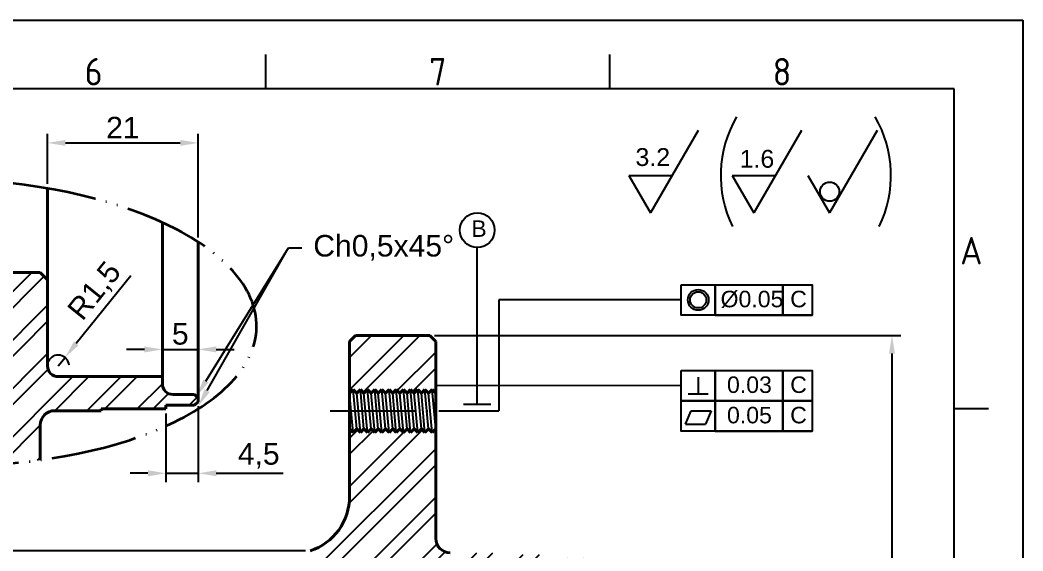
# Model space of a CAD drawing. Header units: millimetres. Extents: x 2452 to 2855, y 1106 to 1391.
# Drawn here: x 2715 to 2854.7, y 1317.4 to 1391.3 of the extents above; entities that cross this region are included whole.
import ezdxf
from ezdxf import colors
from ezdxf.entities.mleader import LeaderData, LeaderLine
from ezdxf.enums import TextEntityAlignment as Align
from ezdxf.math import Vec2, Vec3

# ---------------------------------------------------------------- set-up
doc = ezdxf.new("R2010")
doc.units = ezdxf.units.MM
doc.linetypes.add('ACAD_ISO04W100', pattern=[30, 24, -3, 0, -3])
doc.linetypes.add('ACAD_ISO05W100', pattern=[33, 24, -3, 0, -3, 0, -3])
for name, color, linetype, lineweight in [('AM_0', 7, 'Continuous', 40), ('AM_4', 1, 'ACAD_ISO04W100', 25), ('AM_5', 3, 'Continuous', 25), ('AM_BOR', 2, 'ACAD_ISO05W100', 35)]:
    doc.layers.add(name, color=color, linetype=linetype, lineweight=lineweight)
doc.styles.add('ACISOTS', font='isocp.shx', dxfattribs={"height": 1})
doc.styles.get("Standard").update_dxf_attribs({"font": 'arial.ttf'})
doc.dimstyles.new('ISO-25', dxfattribs={"dimtxt": 3, "dimasz": 2.5, "dimexe": 1.25, "dimexo": 0.625, "dimtad": 1, "dimtxsty": 'Standard', "dimcen": 2.5, "dimadec": 0, "dimazin": 0, "dimtfac": 1, "dimtmove": 0, "dimatfit": 3, "dimfxl": 1, "dimarcsym": 0})
pattern_1 = [(45, (0, 0), (-3.367596045400933, 3.367596045400933), []), (45, (2.245065, 0), (-3.367596045400933, 3.367596045400933), [])]

# ---------------------------------------------------------------- blocks, each defined once
blk = doc.blocks.new('A3 ZTL')
for p, q in [((401.174168297453, 280.8219178082171), (19.56947162426601, 280.8219178082171)), ((401.174168297453, 9.784735812133079), (401.174168297453, 280.8219178082171))]:
    blk.add_line(p, q)
at = {"layer": 'AM_BOR', "color": 135, "linetype": 'Continuous', "lineweight": 25}
for p, q in [((0, 290.6066536203501), (410.9589041095861, 290.6066536203501)), ((410.9589041095861, 290.6066536203501), (410.9589041095861, 5.684341886080801e-14))]:
    blk.add_line(p, q, dxfattribs=at)
at = {"layer": 'AM_BOR', "color": 135, "lineweight": 25}
for p, q in [((303.326810176123, 280.8219178082171), (303.326810176123, 285.7142857142836)), ((352.250489236788, 280.8219178082171), (352.250489236788, 285.7142857142836)), ((406.0665362035195, 235.3228962817988), (401.174168297453, 235.3228962817988))]:
    blk.add_line(p, q, dxfattribs=at)
at = {"layer": 'AM_BOR', "color": 135, "lineweight": 25, "style": 'ACISOTS'}
for s, p in [('6', (278.8649706457905, 283.2681017612505)), ('7', (327.7886497064555, 283.2681017612505)), ('8', (376.7123287671206, 283.2681017612505)), ('A', (403.6203522504863, 257.8277886497048))]:
    blk.add_text(s, height=3.9138943248532, dxfattribs=at).set_placement(p, align=Align.MIDDLE)
blk = doc.blocks.new('*D13')
at = {"layer": 'AM_5', "color": 0, "lineweight": -2, "transparency": 16777216}
for p, q in [((2772.759024188513, 1347.361160013738), (2837.743720526103, 1347.361160013738)), ((2836.493720526103, 1344.861160013738), (2836.493720526103, 1228.861160013738)), ((2772.759024188513, 1226.361160013738), (2837.743720526103, 1226.361160013738))]:
    blk.add_line(p, q, dxfattribs=at)
at = {"layer": 'AM_5', "color": 0, "transparency": 16777216}
for points in [[(2836.077053859436, 1344.861160013738), (2836.910387192769, 1344.861160013738), (2836.493720526103, 1347.361160013738)], [(2836.077053859436, 1228.861160013738), (2836.910387192769, 1228.861160013738), (2836.493720526103, 1226.361160013738)]]:
    blk.add_solid(points, dxfattribs=at)
at = {"layer": 'Defpoints', "color": 0, "transparency": 16777216}
for p in [(2772.134024188513, 1347.361160013738), (2772.134024188513, 1226.361160013738), (2836.493720526103, 1226.361160013738)]:
    blk.add_point(p, dxfattribs=at)
at = {"layer": 'AM_5', "color": 0, "transparency": 16777216, "insert": (2834.253099789404, 1286.861160013739), "char_height": 3, "attachment_point": 5, "rotation": 90}
blk.add_mtext('%%c121', dxfattribs=at)
blk = doc.blocks.new('*D19')
at = {"layer": 'AM_5', "color": 0, "lineweight": -2, "transparency": 16777216}
for p, q in [((2739.845204563664, 1337.524410595565), (2739.845204563664, 1326.931301717774)), ((2735.345204563664, 1336.524410595565), (2735.345204563664, 1326.931301717774)), ((2732.845204563664, 1328.181301717774), (2730.345204563664, 1328.181301717774)), ((2735.345204563664, 1328.181301717774), (2739.845204563664, 1328.181301717774)), ((2742.345204563664, 1328.181301717774), (2751.700252312641, 1328.181301717774))]:
    blk.add_line(p, q, dxfattribs=at)
at = {"layer": 'AM_5', "color": 0, "transparency": 16777216}
for points in [[(2732.845204563664, 1328.59796838444), (2732.845204563664, 1327.764635051107), (2735.345204563664, 1328.181301717774)], [(2742.345204563664, 1328.59796838444), (2742.345204563664, 1327.764635051107), (2739.845204563664, 1328.181301717774)]]:
    blk.add_solid(points, dxfattribs=at)
at = {"layer": 'Defpoints', "color": 0, "transparency": 16777216}
for p in [(2735.345204563664, 1337.149410595565), (2739.845204563664, 1338.149410595565), (2739.845204563664, 1328.181301717774)]:
    blk.add_point(p, dxfattribs=at)
at = {"layer": 'AM_5', "color": 0, "transparency": 16777216, "insert": (2748.272728438153, 1330.603027502221), "char_height": 3, "attachment_point": 5}
blk.add_mtext('4,5', dxfattribs=at)
blk = doc.blocks.new('*D20')
at = {"layer": 'AM_5', "color": 0, "lineweight": -2, "transparency": 16777216}
for p, q in [((2734.845204563664, 1346.060568623089), (2734.845204563664, 1346.685568623089)), ((2739.845204563664, 1346.060568623089), (2739.845204563664, 1346.685568623089)), ((2732.345204563664, 1345.435568623089), (2729.845204563664, 1345.435568623089)), ((2734.845204563664, 1345.435568623089), (2739.845204563664, 1345.435568623089)), ((2742.345204563664, 1345.435568623089), (2744.845204563664, 1345.435568623089))]:
    blk.add_line(p, q, dxfattribs=at)
at = {"layer": 'AM_5', "color": 0, "transparency": 16777216}
for points in [[(2732.345204563664, 1345.852235289756), (2732.345204563664, 1345.018901956422), (2734.845204563664, 1345.435568623089)], [(2742.345204563664, 1345.852235289756), (2742.345204563664, 1345.018901956422), (2739.845204563664, 1345.435568623089)]]:
    blk.add_solid(points, dxfattribs=at)
at = {"layer": 'Defpoints', "color": 0, "transparency": 16777216}
for p in [(2734.845204563664, 1345.435568623089), (2739.845204563664, 1345.435568623089), (2739.845204563664, 1345.435568623089)]:
    blk.add_point(p, dxfattribs=at)
at = {"layer": 'AM_5', "color": 0, "transparency": 16777216, "insert": (2737.345204563664, 1347.586148432093), "char_height": 3, "attachment_point": 5}
blk.add_mtext('5', dxfattribs=at)
blk = doc.blocks.new('*D21')
at = {"layer": 'AM_5', "color": 0, "lineweight": -2, "transparency": 16777216}
for p, q in [((2718.845204563664, 1368.486945026835), (2718.845204563664, 1375.454133148532)), ((2739.845204563664, 1361.02903003112), (2739.845204563664, 1375.454133148532)), ((2721.345204563664, 1374.204133148532), (2737.345204563664, 1374.204133148532))]:
    blk.add_line(p, q, dxfattribs=at)
at = {"layer": 'AM_5', "color": 0, "transparency": 16777216}
for points in [[(2721.345204563664, 1374.620799815198), (2721.345204563664, 1373.787466481865), (2718.845204563664, 1374.204133148532)], [(2737.345204563664, 1374.620799815198), (2737.345204563664, 1373.787466481865), (2739.845204563664, 1374.204133148532)]]:
    blk.add_solid(points, dxfattribs=at)
at = {"layer": 'Defpoints', "color": 0, "transparency": 16777216}
for p in [(2739.845204563664, 1374.204133148532), (2718.845204563664, 1367.861945026835), (2739.845204563664, 1360.40403003112)]:
    blk.add_point(p, dxfattribs=at)
at = {"layer": 'AM_5', "color": 0, "transparency": 16777216, "insert": (2729.345204563664, 1376.335272302693), "char_height": 3, "attachment_point": 5}
blk.add_mtext('21', dxfattribs=at)
blk = doc.blocks.new('*D29')
at = {"layer": 'AM_5', "color": 0, "lineweight": -2, "transparency": 16777216}
for p, q in [((2754.809024188513, 1317.361160013739), (2683.606081336921, 1317.361160013739)), ((2684.856081336921, 1258.861160013738), (2684.856081336921, 1314.861160013739)), ((2754.809024188513, 1256.361160013738), (2683.606081336921, 1256.361160013738))]:
    blk.add_line(p, q, dxfattribs=at)
at = {"layer": 'AM_5', "color": 0, "transparency": 16777216}
for points in [[(2684.439414670255, 1314.861160013739), (2685.272748003588, 1314.861160013739), (2684.856081336921, 1317.361160013739)], [(2684.439414670255, 1258.861160013738), (2685.272748003588, 1258.861160013738), (2684.856081336921, 1256.361160013738)]]:
    blk.add_solid(points, dxfattribs=at)
at = {"layer": 'Defpoints', "color": 0, "transparency": 16777216}
for p in [(2684.856081336921, 1317.361160013739), (2755.434024188513, 1317.361160013739), (2755.434024188513, 1256.361160013738)]:
    blk.add_point(p, dxfattribs=at)
at = {"layer": 'AM_5', "color": 0, "transparency": 16777216, "insert": (2682.615460600222, 1286.861160013739), "char_height": 3, "attachment_point": 5, "rotation": 90}
blk.add_mtext('%%c61', dxfattribs=at)
blk = doc.blocks.new('*D36')
at = {"layer": 'AM_5', "color": 0, "lineweight": -2, "transparency": 16777216}
for p, q in [((2730.440938854546, 1355.697705218697), (2722.852622275349, 1346.265956186299)), ((2720.345204563665, 1343.149410595565), (2721.285486205546, 1344.31811519209))]:
    blk.add_line(p, q, dxfattribs=at)
blk.add_arc((2720.345204563665, 1343.149410595565), 1.499999999999091, 3.435089729365956, 156.1267585362012, dxfattribs=at)
at = {"layer": 'AM_5', "color": 0, "transparency": 16777216}
blk.add_solid([(2722.527982109647, 1346.527145531267), (2723.177262441051, 1346.004766841332), (2721.285486205546, 1344.31811519209)], dxfattribs=at)
at = {"layer": 'Defpoints', "color": 0, "transparency": 16777216}
for p in [(2721.285486205546, 1344.31811519209), (2720.345204563665, 1343.149410595565)]:
    blk.add_point(p, dxfattribs=at)
at = {"layer": 'AM_5', "color": 0, "transparency": 16777216, "insert": (2725.538710657519, 1353.477669086765), "char_height": 3, "attachment_point": 5, "rotation": 51.18157265695805}
blk.add_mtext('R1,5', dxfattribs=at)

msp = doc.modelspace()

# ---------------------------------------------------------------- hatches: boundary and pattern name
at = {"layer": 'AM_5'}
h = msp.add_hatch(dxfattribs=at)
h.set_pattern_fill('ANSI32', color=256, scale=0.5)
h.set_pattern_definition(pattern_1)
edge = h.paths.add_edge_path()
edge.add_line((2718.845204563664, 1355.149410595565), (2717.845204563664, 1356.149647241218))
edge.add_line((2717.845204563664, 1356.149647241218), (2670.345204563664, 1356.149647241218))
edge.add_line((2670.345204563664, 1356.149647241218), (2668.095204563664, 1353.899410595565))
edge.add_line((2668.095204563664, 1353.899410595565), (2663.307084779016, 1353.899410595565))
edge.add_line((2663.307084779016, 1353.899410595565), (2662.845204563664, 1353.099410595564))
edge.add_line((2662.845204563664, 1353.099410595564), (2662.845204563664, 1348.611290810916))
edge.add_line((2662.845204563664, 1348.611290810916), (2663.645204563664, 1348.149410595565))
edge.add_line((2663.645204563664, 1348.149410595565), (2697.345204563664, 1348.149410595565))
edge.add_arc((2697.345204563664, 1346.649410595565), 1.5, 0, 90, ccw=False)
edge.add_line((2698.845204563664, 1346.649410595565), (2698.845204563664, 1342.149410595565))
edge.add_arc((2698.845204563664, 1340.649410595565), 1.5, 0, 90, ccw=False)
edge.add_line((2700.345204563664, 1340.649410595565), (2700.345204563664, 1336.649410595565))
edge.add_arc((2697.845204563664, 1329.050068518779), 7.999999999999988, 1.141803939619706, 71.79004313571721, ccw=False)
edge.add_ellipse((2704.536427056704, 1349.175639862532), major_axis=(-43.43053529091016, 0.6152758619196869), ratio=0.4595156034791098, start_angle=92.09771949728078, end_angle=108.2173080433056)
edge.add_line((2717.845204563664, 1330.026574561547), (2717.845204563664, 1334.899410595565))
edge.add_arc((2719.845204563664, 1334.899410595565), 2, 90, 180, ccw=False)
edge.add_line((2719.845204563664, 1336.899410595565), (2726.345204563664, 1336.899410595565))
edge.add_line((2726.345204563664, 1336.899410595565), (2726.345204563664, 1337.149410595565))
edge.add_line((2726.345204563664, 1337.149410595565), (2735.345204563664, 1337.149410595565))
edge.add_line((2735.345204563664, 1337.149410595565), (2735.345204563664, 1337.649410595565))
edge.add_line((2735.345204563664, 1337.649410595565), (2739.345204563664, 1337.649410595565))
edge.add_line((2739.345204563664, 1337.649410595565), (2739.845204563664, 1338.149410595565))
edge.add_line((2739.845204563664, 1338.149410595565), (2739.845204563664, 1338.649410595565))
edge.add_line((2739.845204563664, 1338.649410595565), (2739.345204563664, 1339.149410595565))
edge.add_line((2739.345204563664, 1339.149410595565), (2736.345204563664, 1339.149410595565))
edge.add_arc((2736.345204563664, 1340.649410595565), 1.5, 180, 270, ccw=False)
edge.add_line((2734.845204563664, 1340.649410595565), (2734.845204563664, 1341.649410595565))
edge.add_line((2734.845204563664, 1341.649410595565), (2720.345204563664, 1341.649410595565))
edge.add_arc((2720.345204563664, 1343.149410595565), 1.5, 180, 270, ccw=False)
edge.add_line((2718.845204563664, 1343.149410595565), (2718.845204563664, 1355.149410595565))
h.paths.add_polyline_path([(2702.842539788933, 1349.199683935503), (2711.90957569594, 1354.196326323253), (2708.925812767814, 1359.610739344615), (2699.858776860806, 1354.614096956865)], flags=9)
h.paths.add_polyline_path([(2704.678201459231, 1342.292802181183), (2714.424574839049, 1345.783616016262), (2712.340022833559, 1351.603697846749), (2702.59364945374, 1348.112884011669)], flags=24)
h = msp.add_hatch(dxfattribs=at)
h.set_pattern_fill('ANSI32', color=256, scale=0.5)
h.set_pattern_definition(pattern_1)
h.paths.add_polyline_path([(2772.934024188513, 1346.561160013738), (2772.134024188513, 1347.361160013738), (2761.734024188513, 1347.361160013738), (2760.934024188513, 1346.561160013738), (2760.934024188513, 1339.361160013738), (2761.434024188513, 1339.861160013738), (2761.934024188513, 1339.361160013738), (2762.434024188513, 1339.861160013738), (2762.934024188513, 1339.361160013738), (2763.434024188513, 1339.861160013738), (2763.934024188513, 1339.361160013738), (2764.434024188513, 1339.861160013738), (2764.934024188513, 1339.361160013738), (2765.434024188513, 1339.861160013738), (2765.934024188513, 1339.361160013738), (2766.434024188513, 1339.861160013738), (2766.934024188513, 1339.361160013738), (2767.434024188513, 1339.861160013738), (2767.934024188513, 1339.361160013738), (2768.434024188513, 1339.861160013738), (2768.934024188513, 1339.361160013738), (2769.434024188513, 1339.861160013738), (2769.934024188513, 1339.361160013738), (2770.434024188513, 1339.861160013738), (2770.934024188513, 1339.361160013738), (2771.434024188513, 1339.861160013738), (2771.934024188513, 1339.361160013738), (2772.434024188513, 1339.861160013738), (2772.934024188513, 1339.361160013738)])
h.paths.add_polyline_path([(2772.934024188513, 1334.361160013738), (2772.434024188513, 1333.861160013738), (2771.934024188513, 1334.361160013738), (2771.434024188513, 1333.861160013738), (2770.934024188513, 1334.361160013738), (2770.434024188513, 1333.861160013738), (2769.934024188513, 1334.361160013738), (2769.434024188513, 1333.861160013738), (2768.934024188513, 1334.361160013738), (2768.434024188513, 1333.861160013738), (2767.934024188513, 1334.361160013738), (2767.434024188513, 1333.861160013738), (2766.934024188513, 1334.361160013738), (2766.434024188513, 1333.861160013738), (2765.934024188513, 1334.361160013738), (2765.434024188513, 1333.861160013738), (2764.934024188513, 1334.361160013738), (2764.434024188513, 1333.861160013738), (2763.934024188513, 1334.361160013738), (2763.434024188513, 1333.861160013738), (2762.934024188513, 1334.361160013738), (2762.434024188513, 1333.861160013738), (2761.934024188513, 1334.361160013738), (2761.434024188513, 1333.861160013738), (2760.934024188513, 1334.361160013738), (2760.934024188513, 1324.960502090524, -0.3239071714293688), (2755.434024188513, 1317.361160013738), (2755.434024188513, 1313.361160013738, -0.4142135623730951), (2753.934024188513, 1311.861160013738), (2753.934024188513, 1307.361160013738, -0.4142135623730951), (2752.434024188513, 1305.861160013738), (2718.734024188513, 1305.861160013738), (2717.934024188513, 1305.399279798386), (2717.934024188513, 1300.911160013738), (2718.395904403865, 1300.111160013738), (2723.184024188513, 1300.111160013738), (2724.434267123595, 1298.860917078656), (2773.933781312434, 1298.860917078656), (2773.934024188513, 1298.861160013738), (2773.934024188513, 1310.861160013738, -0.4142135623730951), (2775.434024188513, 1312.361160013738), (2789.934024188513, 1312.361160013738), (2789.934024188513, 1313.361160013738, -0.4142135623730964), (2791.434024188513, 1314.861160013738), (2794.434024188513, 1314.861160013738), (2794.934024188513, 1315.361160013738), (2794.934024188513, 1315.861160013738), (2794.434024188513, 1316.361160013738), (2790.434024188513, 1316.361160013738), (2790.434024188513, 1316.861160013738), (2781.434024188513, 1316.861160013738), (2781.434024188513, 1317.111160013738), (2774.934024188513, 1317.111160013738, -0.4142135623730951), (2772.934024188513, 1319.111160013738)])
edge = h.paths.add_edge_path()
edge.add_line((2773.934024188513, 1274.861160013738), (2773.933787598848, 1274.861396659391))
edge.add_line((2773.933787598848, 1274.861396659391), (2724.434260834167, 1274.861396659392))
edge.add_line((2724.434260834167, 1274.861396659392), (2723.184024188513, 1273.611160013738))
edge.add_line((2723.184024188513, 1273.611160013738), (2718.395904403865, 1273.611160013738))
edge.add_line((2718.395904403865, 1273.611160013738), (2717.934024188513, 1272.811160013738))
edge.add_line((2717.934024188513, 1272.811160013738), (2717.934024188513, 1268.32304022909))
edge.add_line((2717.934024188513, 1268.32304022909), (2718.734024188513, 1267.861160013738))
edge.add_line((2718.734024188513, 1267.861160013738), (2752.434024188513, 1267.861160013738))
edge.add_arc((2752.434024188513, 1266.361160013738), 1.5, 0, 90, ccw=False)
edge.add_line((2753.934024188513, 1266.361160013738), (2753.934024188513, 1261.861160013738))
edge.add_arc((2753.934024188513, 1260.361160013738), 1.5, 0, 90, ccw=False)
edge.add_line((2755.434024188513, 1260.361160013738), (2755.434024188513, 1256.361160013738))
edge.add_arc((2752.934024188513, 1248.761817936953), 7.999999999999998, 1.141803939619706, 71.79004313571721, ccw=False)
edge.add_ellipse((2759.625246681553, 1268.887389280706), major_axis=(-43.43053529091016, 0.6152758619196869), ratio=0.4595156034791098, start_angle=92.09771949728078, end_angle=108.2173080433056)
edge.add_line((2772.934024188513, 1249.738323979721), (2772.934024188513, 1254.611160013738))
edge.add_arc((2774.934024188513, 1254.611160013738), 2, 90, 180, ccw=False)
edge.add_line((2774.934024188513, 1256.611160013738), (2781.434024188513, 1256.611160013738))
edge.add_line((2781.434024188513, 1256.611160013738), (2781.434024188513, 1256.861160013738))
edge.add_line((2781.434024188513, 1256.861160013738), (2790.434024188513, 1256.861160013738))
edge.add_line((2790.434024188513, 1256.861160013738), (2790.434024188513, 1257.361160013738))
edge.add_line((2790.434024188513, 1257.361160013738), (2794.434024188513, 1257.361160013738))
edge.add_line((2794.434024188513, 1257.361160013738), (2794.934024188513, 1257.861160013738))
edge.add_line((2794.934024188513, 1257.861160013738), (2794.934024188513, 1258.361160013738))
edge.add_line((2794.934024188513, 1258.361160013738), (2794.434024188513, 1258.861160013738))
edge.add_line((2794.434024188513, 1258.861160013738), (2791.434024188513, 1258.861160013738))
edge.add_arc((2791.434024188513, 1260.361160013738), 1.5, 180, 270, ccw=False)
edge.add_line((2789.934024188513, 1260.361160013738), (2789.934024188513, 1261.361160013738))
edge.add_line((2789.934024188513, 1261.361160013738), (2775.434024188513, 1261.361160013738))
edge.add_arc((2775.434024188513, 1262.861160013738), 1.5, 180, 270, ccw=False)
edge.add_line((2773.934024188513, 1262.861160013738), (2773.934024188513, 1274.861160013738))
edge = h.paths.add_edge_path()
edge.add_ellipse((2759.625246681553, 1268.887389280706), major_axis=(-43.43053529091016, 0.6152758619196869), ratio=0.4595156034791098, start_angle=92.09771949728122, end_angle=108.2173080433056, ccw=False)
edge.add_arc((2752.934024188513, 1248.761817936953), 8, 0, 1.141803939619706, ccw=False)
edge.add_line((2760.934024188513, 1248.761817936953), (2760.934024188513, 1242.111160013738))
edge.add_line((2760.934024188513, 1242.111160013738), (2761.684024188513, 1242.861160013738))
edge.add_line((2761.684024188513, 1242.861160013738), (2762.434024188513, 1242.111160013738))
edge.add_line((2762.434024188513, 1242.111160013738), (2763.184024188513, 1242.861160013738))
edge.add_line((2763.184024188513, 1242.861160013738), (2763.934024188513, 1242.111160013738))
edge.add_line((2763.934024188513, 1242.111160013738), (2764.684024188513, 1242.861160013738))
edge.add_line((2764.684024188513, 1242.861160013738), (2765.434024188513, 1242.111160013738))
edge.add_line((2765.434024188513, 1242.111160013738), (2766.184024188513, 1242.861160013738))
edge.add_line((2766.184024188513, 1242.861160013738), (2766.934024188513, 1242.111160013738))
edge.add_line((2766.934024188513, 1242.111160013738), (2767.684024188513, 1242.861160013738))
edge.add_line((2767.684024188513, 1242.861160013738), (2768.434024188513, 1242.111160013738))
edge.add_line((2768.434024188513, 1242.111160013738), (2769.184024188513, 1242.861160013738))
edge.add_line((2769.184024188513, 1242.861160013738), (2769.934024188513, 1242.111160013738))
edge.add_line((2769.934024188513, 1242.111160013738), (2770.684024188513, 1242.861160013738))
edge.add_line((2770.684024188513, 1242.861160013738), (2771.434024188513, 1242.111160013738))
edge.add_line((2771.434024188513, 1242.111160013738), (2772.184024188513, 1242.861160013738))
edge.add_line((2772.184024188513, 1242.861160013738), (2772.934024188513, 1242.111160013738))
edge.add_line((2772.934024188513, 1242.111160013738), (2772.934024188513, 1249.738323979721))
h.paths.add_polyline_path([(2772.934024188513, 1231.611160013738), (2772.184024188513, 1230.861160013738), (2771.434024188513, 1231.611160013738), (2770.684024188513, 1230.861160013738), (2769.934024188513, 1231.611160013738), (2769.184024188513, 1230.861160013738), (2768.434024188513, 1231.611160013738), (2767.684024188513, 1230.861160013738), (2766.934024188513, 1231.611160013738), (2766.184024188513, 1230.861160013738), (2765.434024188513, 1231.611160013738), (2764.684024188513, 1230.861160013738), (2763.934024188513, 1231.611160013738), (2763.184024188513, 1230.861160013738), (2762.434024188513, 1231.611160013738), (2761.684024188513, 1230.861160013738), (2760.934024188513, 1231.611160013738), (2760.934024188513, 1230.911160013738), (2760.934024188513, 1227.161160013738), (2761.734024188513, 1226.361160013738), (2772.134024188513, 1226.361160013738), (2772.934024188513, 1227.161160013738)])

# ---------------------------------------------------------------- linework, layer by layer
at = {"layer": 'AM_0'}
for p, q in [((2718.845204563664, 1367.861945026835), (2718.845204563664, 1343.149410595565)), ((2734.845204563664, 1363.133530084987), (2734.845204563664, 1340.649410595565)), ((2739.845204563664, 1360.40403003112), (2739.845204563664, 1338.149410595565)), ((2717.845204563664, 1356.149647241218), (2670.345204563664, 1356.149647241218)), ((2717.845204563664, 1356.149647241218), (2718.845204563664, 1355.149410595565)), ((2761.734024188513, 1347.361160013738), (2760.934024188513, 1346.561160013738)), ((2772.134024188513, 1347.361160013738), (2761.734024188513, 1347.361160013738)), ((2772.934024188513, 1346.561160013738), (2772.134024188513, 1347.361160013738)), ((2760.934024188513, 1324.960502090524), (2760.934024188513, 1346.561160013738)), ((2772.934024188513, 1346.561160013738), (2772.934024188513, 1319.111160013738)), ((2720.345204563664, 1341.649410595565), (2734.845204563664, 1341.649410595565)), ((2736.345204563664, 1339.149410595565), (2739.345204563664, 1339.149410595565)), ((2739.345204563664, 1339.149410595565), (2739.845204563664, 1338.649410595565)), ((2761.434024188513, 1339.861160013738), (2760.934024188513, 1339.361160013738)), ((2761.934024188513, 1339.361160013738), (2761.434024188513, 1339.861160013738)), ((2762.434024188513, 1339.861160013738), (2761.934024188513, 1339.361160013738)), ((2762.934024188513, 1339.361160013738), (2762.434024188513, 1339.861160013738)), ((2763.434024188513, 1339.861160013738), (2762.934024188513, 1339.361160013738)), ((2763.934024188513, 1339.361160013738), (2763.434024188513, 1339.861160013738)), ((2764.434024188513, 1339.861160013738), (2763.934024188513, 1339.361160013738)), ((2764.934024188513, 1339.361160013738), (2764.434024188513, 1339.861160013738)), ((2765.434024188513, 1339.861160013738), (2764.934024188513, 1339.361160013738)), ((2765.934024188513, 1339.361160013738), (2765.434024188513, 1339.861160013738)), ((2766.434024188513, 1339.861160013738), (2765.934024188513, 1339.361160013738)), ((2766.934024188513, 1339.361160013738), (2766.434024188513, 1339.861160013738)), ((2767.434024188513, 1339.861160013738), (2766.934024188513, 1339.361160013738)), ((2767.934024188513, 1339.361160013738), (2767.434024188513, 1339.861160013738)), ((2768.434024188513, 1339.861160013738), (2767.934024188513, 1339.361160013738)), ((2768.934024188513, 1339.361160013738), (2768.434024188513, 1339.861160013738)), ((2769.434024188513, 1339.861160013738), (2768.934024188513, 1339.361160013738)), ((2769.934024188513, 1339.361160013738), (2769.434024188513, 1339.861160013738)), ((2770.434024188513, 1339.861160013738), (2769.934024188513, 1339.361160013738)), ((2770.934024188513, 1339.361160013738), (2770.434024188513, 1339.861160013738)), ((2771.434024188513, 1339.861160013738), (2770.934024188513, 1339.361160013738)), ((2771.934024188513, 1339.361160013738), (2771.434024188513, 1339.861160013738)), ((2772.434024188513, 1339.861160013738), (2771.934024188513, 1339.361160013738)), ((2772.934024188513, 1339.361160013738), (2772.434024188513, 1339.861160013738)), ((2726.345204563664, 1337.149410595565), (2735.345204563664, 1337.149410595565)), ((2726.345204563664, 1336.899410595565), (2726.345204563664, 1337.149410595565)), ((2735.345204563664, 1337.649410595565), (2739.345204563664, 1337.649410595565)), ((2735.345204563664, 1337.149410595565), (2735.345204563664, 1337.649410595565)), ((2739.345204563664, 1337.649410595565), (2739.845204563664, 1338.149410595565)), ((2719.845204563664, 1336.899410595565), (2726.345204563664, 1336.899410595565)), ((2717.845204563664, 1334.899410595565), (2717.845204563664, 1330.026574561547)), ((2761.434024188513, 1333.861160013738), (2760.934024188513, 1334.361160013738)), ((2761.934024188513, 1334.361160013738), (2761.434024188513, 1333.861160013738)), ((2762.434024188513, 1333.861160013738), (2761.934024188513, 1334.361160013738)), ((2762.934024188513, 1334.361160013738), (2762.434024188513, 1333.861160013738)), ((2763.434024188513, 1333.861160013738), (2762.934024188513, 1334.361160013738)), ((2763.934024188513, 1334.361160013738), (2763.434024188513, 1333.861160013738)), ((2764.434024188513, 1333.861160013738), (2763.934024188513, 1334.361160013738)), ((2764.934024188513, 1334.361160013738), (2764.434024188513, 1333.861160013738)), ((2765.434024188513, 1333.861160013738), (2764.934024188513, 1334.361160013738)), ((2765.934024188513, 1334.361160013738), (2765.434024188513, 1333.861160013738)), ((2766.434024188513, 1333.861160013738), (2765.934024188513, 1334.361160013738)), ((2766.934024188513, 1334.361160013738), (2766.434024188513, 1333.861160013738)), ((2767.434024188513, 1333.861160013738), (2766.934024188513, 1334.361160013738)), ((2767.934024188513, 1334.361160013738), (2767.434024188513, 1333.861160013738)), ((2768.434024188513, 1333.861160013738), (2767.934024188513, 1334.361160013738)), ((2768.934024188513, 1334.361160013738), (2768.434024188513, 1333.861160013738)), ((2769.434024188513, 1333.861160013738), (2768.934024188513, 1334.361160013738)), ((2769.934024188513, 1334.361160013738), (2769.434024188513, 1333.861160013738)), ((2770.434024188513, 1333.861160013738), (2769.934024188513, 1334.361160013738)), ((2770.934024188513, 1334.361160013738), (2770.434024188513, 1333.861160013738)), ((2771.434024188513, 1333.861160013738), (2770.934024188513, 1334.361160013738)), ((2771.934024188513, 1334.361160013738), (2771.434024188513, 1333.861160013738)), ((2772.434024188513, 1333.861160013738), (2771.934024188513, 1334.361160013738)), ((2772.934024188513, 1334.361160013738), (2772.434024188513, 1333.861160013738))]:
    msp.add_line(p, q, dxfattribs=at)
for centre, radius, start, end in [((2720.345204563664, 1343.149410595565), 1.500000000000007, 180, 270), ((2736.345204563664, 1340.649410595565), 1.500000000000007, 180, 270), ((2719.845204563664, 1334.899410595565), 2.000000000000007, 90, 180), ((2752.934024188513, 1324.960502090524), 7.999999999999992, 288.2099568642862, 0), ((2774.934024188513, 1319.111160013738), 1.999999999999982, 180, 270)]:
    msp.add_arc(centre, radius, start, end, dxfattribs=at)
at = {"layer": 'AM_4', "ltscale": 0.5}
msp.add_line((2758.248874426325, 1336.861160013738), (2781.73910645141, 1336.861160013738), dxfattribs=at)
at = {"layer": 'AM_5'}
for p, q in [((2809.48849240753, 1375.954665021685), (2802.849056687893, 1364.454825021684)), ((2823.867115197622, 1375.954665021685), (2817.227679477985, 1364.454825021684)), ((2834.439673734511, 1375.954665021685), (2827.800238014873, 1364.454825021684)), ((2799.831131360785, 1369.682025021684), (2805.866982015001, 1369.682025021684)), ((2799.831131360785, 1369.682025021684), (2802.849056687893, 1364.454825021684)), ((2814.209754150876, 1369.682025021684), (2820.245604805093, 1369.682025021684)), ((2814.209754150876, 1369.682025021684), (2817.227679477985, 1364.454825021684)), ((2824.782312687765, 1369.682025021684), (2827.800238014873, 1364.454825021684)), ((2778.723285071081, 1337.758764044935), (2778.723285071081, 1359.630591808742)), ((2807.142693227253, 1352.33563719563), (2781.73910645141, 1352.33563719563)), ((2781.73910645141, 1352.33563719563), (2781.73910645141, 1336.861160013738)), ((2811.865188116087, 1350.218242764866), (2821.283585828261, 1350.218242764866)), ((2821.283585828261, 1350.218242764866), (2825.358201514455, 1350.218242764866)), ((2809.493594417422, 1341.56526190645), (2809.493594417422, 1339.226308676813)), ((2807.142693227253, 1340.402660815016), (2772.934024188513, 1340.359304930037)), ((2761.434024188513, 1333.861160013738), (2760.934024188513, 1339.361160013738)), ((2761.934024188513, 1334.361160013738), (2761.434024188513, 1339.861160013738)), ((2762.434024188513, 1333.861160013738), (2761.934024188513, 1339.361160013738)), ((2762.934024188513, 1334.361160013738), (2762.434024188513, 1339.861160013738)), ((2763.434024188513, 1333.861160013738), (2762.934024188513, 1339.361160013738)), ((2763.934024188513, 1334.361160013738), (2763.434024188513, 1339.861160013738)), ((2764.434024188513, 1333.861160013738), (2763.934024188513, 1339.361160013738)), ((2764.934024188513, 1334.361160013738), (2764.434024188513, 1339.861160013738)), ((2765.434024188513, 1333.861160013738), (2764.934024188513, 1339.361160013738)), ((2765.934024188513, 1334.361160013738), (2765.434024188513, 1339.861160013738)), ((2766.434024188513, 1333.861160013738), (2765.934024188513, 1339.361160013738)), ((2766.934024188513, 1334.361160013738), (2766.434024188513, 1339.861160013738)), ((2767.434024188513, 1333.861160013738), (2766.934024188513, 1339.361160013738)), ((2767.934024188513, 1334.361160013738), (2767.434024188513, 1339.861160013738)), ((2768.434024188513, 1333.861160013738), (2767.934024188513, 1339.361160013738)), ((2768.934024188513, 1334.361160013738), (2768.434024188513, 1339.861160013738)), ((2769.434024188513, 1333.861160013738), (2768.934024188513, 1339.361160013738)), ((2769.934024188513, 1334.361160013738), (2769.434024188513, 1339.861160013738)), ((2770.434024188513, 1333.861160013738), (2769.934024188513, 1339.361160013738)), ((2770.934024188513, 1334.361160013738), (2770.434024188513, 1339.861160013738)), ((2771.434024188513, 1333.861160013738), (2770.934024188513, 1339.361160013738)), ((2771.934024188513, 1334.361160013738), (2771.434024188513, 1339.861160013738)), ((2772.434024188513, 1333.861160013738), (2771.934024188513, 1339.361160013738)), ((2772.934024188513, 1334.361160013738), (2772.434024188513, 1339.861160013738)), ((2808.103956415034, 1339.226308676813), (2810.883232419811, 1339.226308676813)), ((2780.626012880758, 1337.758764044935), (2776.820557261403, 1337.758764044935)), ((2811.865188116087, 1338.285266384253), (2821.283585828261, 1338.285266384253)), ((2821.283585828261, 1338.285266384253), (2825.358201514455, 1338.285266384253)), ((2807.744110073353, 1335.030143263406), (2808.530265006717, 1336.887143526386)), ((2808.530265006717, 1336.887143526386), (2811.317538031612, 1336.887143526386)), ((2811.317538031612, 1336.887143526386), (2810.53138309825, 1335.030143263406)), ((2807.744110073353, 1335.030143263406), (2810.53138309825, 1335.030143263406)), ((2811.865188116087, 1334.050477522725), (2821.283585828261, 1334.050477522725)), ((2821.283585828261, 1334.050477522725), (2825.358201514455, 1334.050477522725))]:
    msp.add_line(p, q, dxfattribs=at)
for points in [[(2807.142693227253, 1354.453031626394), (2811.865188116087, 1354.453031626394), (2811.865188116087, 1350.218242764866), (2807.142693227253, 1350.218242764866)], [(2811.865188116087, 1354.453031626394), (2821.283585828261, 1354.453031626394), (2821.283585828261, 1350.218242764866), (2811.865188116087, 1350.218242764866)], [(2821.283585828261, 1354.453031626394), (2825.358201514455, 1354.453031626394), (2825.358201514455, 1350.218242764866), (2821.283585828261, 1350.218242764866)], [(2807.142693227253, 1342.52005524578), (2811.865188116087, 1342.52005524578), (2811.865188116087, 1338.285266384253), (2807.142693227253, 1338.285266384253)], [(2811.865188116087, 1342.52005524578), (2821.283585828261, 1342.52005524578), (2821.283585828261, 1338.285266384253), (2811.865188116087, 1338.285266384253)], [(2821.283585828261, 1342.52005524578), (2825.358201514455, 1342.52005524578), (2825.358201514455, 1338.285266384253), (2821.283585828261, 1338.285266384253)], [(2807.142693227253, 1338.285266384253), (2811.865188116087, 1338.285266384253), (2811.865188116087, 1334.050477522725), (2807.142693227253, 1334.050477522725)], [(2811.865188116087, 1338.285266384253), (2821.283585828261, 1338.285266384253), (2821.283585828261, 1334.050477522725), (2811.865188116087, 1334.050477522725)], [(2821.283585828261, 1338.285266384253), (2825.358201514455, 1338.285266384253), (2825.358201514455, 1334.050477522725), (2821.283585828261, 1334.050477522725)]]:
    msp.add_lwpolyline(points, close=True, dxfattribs=at)
for centre, radius in [((2827.811776034244, 1367.41682956129), 1.33833930887994), ((2778.723285071081, 1362.05060806913), 2.42001626038882), ((2809.50394067167, 1352.33563719563), 1.441358710704435), ((2809.50394067167, 1352.33563719563), 1.1246856979137)]:
    msp.add_circle(centre, radius, dxfattribs=at)
for centre, start, end in [((2828.891976198151, 1369.670492659308), 149.8168734622571, 205.9577709660292), ((2820.106107847572, 1369.670492659308), 334.0422290339708, 30.18312653774287)]:
    msp.add_arc(centre, 16.25269751305419, start, end, dxfattribs=at)
at = {"layer": 'AM_BOR', "ltscale": 0.5, "extrusion": (0, 0, -1)}
msp.add_ellipse((2704.536427056704, 1349.175639862532), major_axis=(-43.43053529091016, 0.6152758619196869), ratio=0.4595156034791097, dxfattribs=at)

# ---------------------------------------------------------------- block references
at = {"linetype": 'ByBlock', "lineweight": 0, "xscale": 0.9801000000000002, "yscale": 0.9801000000000002, "zscale": 0.9801000000000002}
msp.add_blockref('A3 ZTL', (2451.959773914672, 1106.498036598011), dxfattribs=at)

# ---------------------------------------------------------------- texts
at = {"layer": 'AM_5', "attachment_point": 1}
for s, insert, char_height in [('3.2', (2800.763238534716, 1373.47716663045), 2.484), ('1.6', (2815.271991653343, 1373.236950717311), 2.484), ('B', (2777.887717968505, 1363.415419723049), 2.3), ('%%C0.05', (2812.618521345689, 1353.605418765218), 2.3), ('C', (2822.313829228628, 1353.605418765218), 2.3), (' 0.03', (2812.618521345689, 1341.672442384604), 2.3), ('C', (2822.313829228628, 1341.672442384604), 2.3), (' 0.05', (2812.618521345689, 1337.437653523077), 2.3), ('C', (2822.313829228628, 1337.437653523077), 2.3)]:
    msp.add_mtext_dynamic_manual_height_columns(s, width=18.23778887866774, gutter_width=12.5, heights=[0], dxfattribs=dict(at, insert=insert, char_height=char_height))

# ---------------------------------------------------------------- dimensions: what is measured, and where the dimension line sits
at = {"layer": 'AM_5'}
for base, p1, p2, picture, middle in [((2739.845204563664, 1374.204133148532), (2718.845204563664, 1367.861945026835), (2739.845204563664, 1360.40403003112), '*D21', (2729.345204563664, 1376.335272302693)), ((2739.845204563664, 1345.435568623089), (2734.845204563664, 1345.435568623089), (2739.845204563664, 1345.435568623089), '*D20', (2737.345204563664, 1347.586148432093)), ((2739.845204563664, 1328.181301717774), (2735.345204563664, 1337.149410595565), (2739.845204563664, 1338.149410595565), '*D19', (2748.272728438153, 1330.603027502221))]:
    dim = msp.add_linear_dim(base=base, p1=p1, p2=p2, dimstyle='ISO-25', dxfattribs=at)
    dim.commit()
    dim.dimension.update_dxf_attribs({"geometry": picture, "text_midpoint": middle})
dim = msp.add_radius_dim(center=(2720.345204563665, 1343.149410595565), mpoint=(2721.285486205546, 1344.31811519209), dimstyle='ISO-25', dxfattribs=at)
dim.commit()
dim.dimension.update_dxf_attribs({"geometry": '*D36', "text_midpoint": (2725.538710657519, 1353.477669086765)})
for base, p1, p2, text, picture, middle in [((2836.493720526103, 1226.361160013738), (2772.134024188513, 1347.361160013738), (2772.134024188513, 1226.361160013738), '%%c121', '*D13', (2834.253099789404, 1286.861160013739)), ((2684.856081336921, 1317.361160013739), (2755.434024188513, 1256.361160013738), (2755.434024188513, 1317.361160013739), '%%c61', '*D29', (2682.615460600222, 1286.861160013739))]:
    dim = msp.add_linear_dim(base=base, p1=p1, p2=p2, angle=90, text=text, dimstyle='ISO-25', dxfattribs=at)
    dim.commit()
    dim.dimension.update_dxf_attribs({"geometry": picture, "text_midpoint": middle})

# ---------------------------------------------------------------- leaders
ml = msp.add_multileader_mtext('Standard', dxfattribs=at)
ml.set_content('Ch0,5x45%%D', color=256)
ml.set_leader_properties()
ml.build(insert=Vec2(0, 0))
ml.multileader.update_dxf_attribs({"arrow_head_size": 2.5})
ctx = ml.context
ctx.base_point, ctx.char_height, ctx.arrow_head_size, ctx.plane_origin = Vec3(2753.877390386624, 1359.58326215087), 3, 2.5, Vec3(2739.595204563664, 1338.899410595565)
notes = []
notes.append((ctx, [(0, (1, 1, 0), (2752.409921771466, 1359.58326215087), (1, 0), 1.467468615157941, [(0, [(2739.595204563664, 1338.899410595565)], 0, [])])]))
ctx.mtext.insert, ctx.mtext.flow_direction = Vec3(2755.877390386624, 1361.379987935318), 5
ml = msp.add_multileader_mtext('Standard', dxfattribs=at)
ml.set_content('', color=256)
ml.set_leader_properties()
ml.build(insert=Vec2(0, 0))
ml.multileader.update_dxf_attribs({"arrow_head_size": 2.5})
ctx = ml.context
ctx.base_point, ctx.char_height, ctx.arrow_head_size, ctx.plane_origin = Vec3(2754.26356615875, 1359.58326215087), 3, 2.5, Vec3(2739.845204563664, 1337.524410595565)
notes.append((ctx, [(0, (1, 1, 0), (2752.409921771466, 1359.58326215087), (1, 0), 1.853644387284021, [(0, [(2739.845204563664, 1337.524410595565)], 0, [])])]))
ctx.mtext.insert, ctx.mtext.flow_direction = Vec3(2756.26356615875, 1361.08326215087), 5
for ctx, leaders in notes:
    for number, flags, end, landing, length, lines in leaders:
        leader = LeaderData()
        leader.index, (leader.has_last_leader_line, leader.has_dogleg_vector, leader.attachment_direction) = number, flags
        leader.last_leader_point, leader.dogleg_vector, leader.dogleg_length = Vec3(end), Vec3(landing), length
        for number, points, colour, breaks in lines:
            line = LeaderLine()
            line.index, line.vertices, line.color, line.breaks = number, Vec3.list(points), colors.encode_raw_color(colour), breaks
            leader.lines.append(line)
        ctx.leaders.append(leader)

doc.saveas('drawing.dxf')
